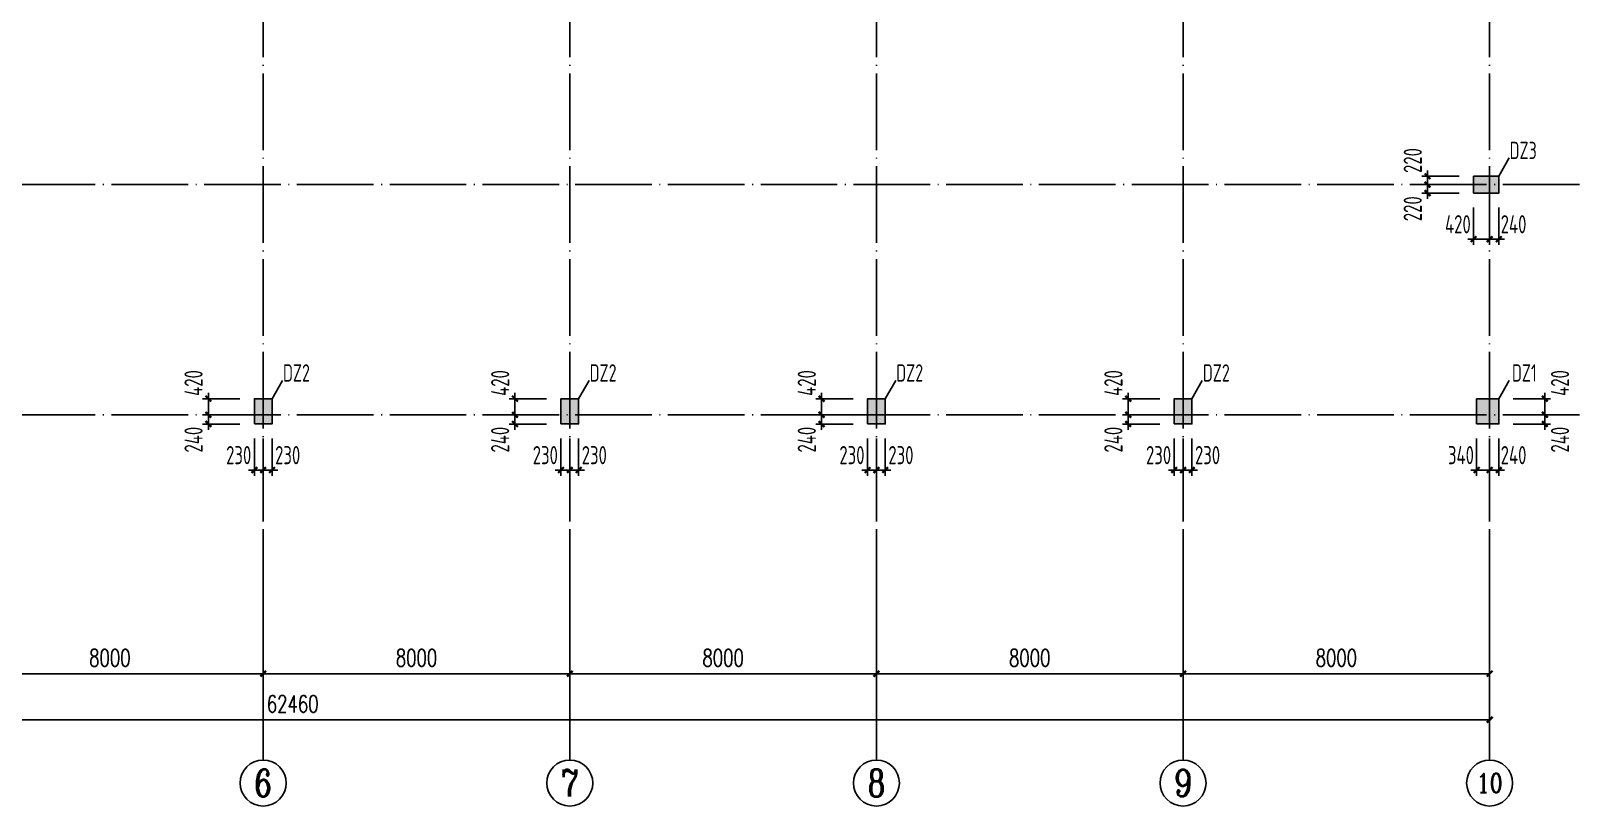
# Model space of a CAD drawing. Header units: millimetres. Extents: x 4533265 to 4958735, y 18976699 to 19555898.
# Drawn here: x 4595898 to 4636263, y 19291360 to 19311567 of the extents above; entities that cross this region are included whole.
import ezdxf
from ezdxf.enums import TextEntityAlignment as Align

# ---------------------------------------------------------------- set-up
doc = ezdxf.new("R2010")
doc.units = ezdxf.units.MM
doc.header["$LTSCALE"] = 1000
doc.header["$MEASUREMENT"] = 0
doc.linetypes.add('DOTE', pattern=[2.42, 2, -0.2, 0.02, -0.2])
doc.layers.get('Defpoints').update_dxf_attribs({"color": 1})
for name, color, linetype in [('AXIS_TEXT', 7, 'Continuous'), ('AXIS_外部', 171, 'Continuous'), ('COLU', 253, 'Continuous'), ('COLU_DIM', 3, 'Continuous'), ('COLU_HATCH', 251, 'Continuous'), ('DOTE', 250, 'DOTE'), ('STAIR', 2, 'Continuous')]:
    doc.layers.add(name, color=color, linetype=linetype)
doc.styles.add('_TCH_AXIS', font='COMPLEX', dxfattribs={"bigfont": 'GBCBIG'})
doc.styles.add('_TCH_DIM_T3', font='SIMPLEX', dxfattribs={"width": 0.705882, "bigfont": 'GBCBIG'})
doc.styles.add('COMPLEX', font='COMPLEX')
doc.styles.add('TSSD_Dimension', font='Tssdeng.shx', dxfattribs={"width": 0.7, "bigfont": 'hztxt.shx'})
doc.styles.add('TSSD_REIN', font='tssdeng.shx', dxfattribs={"width": 0.7, "bigfont": 'tssdchn.shx'})
doc.dimstyles.new('_TCH_ARCH&&150', dxfattribs={"dimtxt": 446.25, "dimasz": 150, "dimexe": 375, "dimexo": 450, "dimgap": 189.375, "dimtad": 1, "dimdec": 0, "dimzin": 0, "dimdsep": 46, "dimtxsty": '_TCH_DIM_T3', "dimblk": 'ARCHTICK', "dimcen": 0.09, "dimclrt": 7, "dimazin": 2, "dimtfac": 1, "dimtdec": 0, "dimtix": 1, "dimtmove": 2, "dimatfit": 3, "dimfxl": 0, "dimtolj": 1, "dimtzin": 0, "dimarcsym": 0})
doc.dimstyles.new('TSSD_150_150', dxfattribs={"dimtxt": 475, "dimasz": 150, "dimexe": 150, "dimexo": 375, "dimgap": 150, "dimtad": 1, "dimdec": 0, "dimzin": 0, "dimdsep": 46, "dimtxsty": 'TSSD_Dimension', "dimblk": 'ARCHTICK', "dimcen": 0, "dimdle": 150, "dimclrt": 7, "dimadec": 0, "dimazin": 0, "dimtfac": 1, "dimtdec": 0, "dimtix": 1, "dimtmove": 2, "dimatfit": 3, "dimfxl": 0, "dimtolj": 1, "dimtzin": 0, "dimarcsym": 0})

# ---------------------------------------------------------------- blocks, each defined once
blk = doc.blocks.new('_ArchTick')
at = {"color": 0, "linetype": 'ByBlock', "const_width": 0.4}
blk.add_lwpolyline([(-0.5, -0.5), (0.5, 0.5)], dxfattribs=at)
blk = doc.blocks.new('*D131')
at = {"layer": 'COLU_DIM', "color": 0, "lineweight": -2}
for p, q in [((4633957, 19300945), (4633957, 19299970)), ((4634197, 19300945), (4634197, 19299970)), ((4633957, 19300120), (4633807, 19300120)), ((4634197, 19300120), (4633957, 19300120)), ((4634197, 19300120), (4634347, 19300120))]:
    blk.add_line(p, q, dxfattribs=at)
at = {"layer": 'Defpoints', "color": 0}
for p in [(4633957, 19301320), (4634197, 19301320), (4633957, 19300120)]:
    blk.add_point(p, dxfattribs=at)
at = {"layer": 'COLU_DIM', "color": 0, "lineweight": -2, "xscale": 150, "yscale": 150, "zscale": 150}
blk.add_blockref('_ArchTick', (4633957, 19300120), dxfattribs=at)
at = {"layer": 'COLU_DIM', "color": 0, "lineweight": -2, "xscale": 150, "yscale": 150, "zscale": 150, "rotation": 180}
blk.add_blockref('_ArchTick', (4634197, 19300120), dxfattribs=at)
at = {"layer": 'COLU_DIM', "color": 7, "insert": (4634580, 19300508), "char_height": 475, "attachment_point": 5, "style": 'TSSD_Dimension'}
blk.add_mtext('\\A1;240', dxfattribs=at)
blk = doc.blocks.new('*D132')
at = {"layer": 'COLU_DIM', "color": 0, "lineweight": -2}
for p, q in [((4633617, 19300945), (4633617, 19299970)), ((4633957, 19300945), (4633957, 19299970)), ((4634107, 19300120), (4633467, 19300120))]:
    blk.add_line(p, q, dxfattribs=at)
at = {"layer": 'Defpoints', "color": 0}
for p in [(4633617, 19301320), (4633957, 19301320), (4633617, 19300120)]:
    blk.add_point(p, dxfattribs=at)
at = {"layer": 'COLU_DIM', "color": 0, "lineweight": -2, "xscale": 150, "yscale": 150, "zscale": 150, "rotation": 180}
blk.add_blockref('_ArchTick', (4633617, 19300120), dxfattribs=at)
at = {"layer": 'COLU_DIM', "color": 0, "lineweight": -2, "xscale": 150, "yscale": 150, "zscale": 150}
blk.add_blockref('_ArchTick', (4633957, 19300120), dxfattribs=at)
at = {"layer": 'COLU_DIM', "color": 7, "insert": (4633208, 19300508), "char_height": 475, "attachment_point": 5, "style": 'TSSD_Dimension'}
blk.add_mtext('\\A1;340', dxfattribs=at)
blk = doc.blocks.new('*D133')
at = {"layer": 'COLU_DIM', "color": 0, "lineweight": -2}
for p, q in [((4634572, 19301980), (4635547, 19301980)), ((4635397, 19302130), (4635397, 19301410)), ((4634572, 19301560), (4635547, 19301560))]:
    blk.add_line(p, q, dxfattribs=at)
at = {"layer": 'Defpoints', "color": 0}
for p in [(4634197, 19301980), (4634197, 19301560), (4635397, 19301560)]:
    blk.add_point(p, dxfattribs=at)
at = {"layer": 'COLU_DIM', "color": 0, "lineweight": -2, "xscale": 150, "yscale": 150, "zscale": 150}
for p, rotation in [((4635397, 19301980), 90), ((4635397, 19301560), 270)]:
    blk.add_blockref('_ArchTick', p, dxfattribs=dict(at, rotation=rotation))
at = {"layer": 'COLU_DIM', "color": 7, "insert": (4635793, 19302389), "char_height": 475, "attachment_point": 5, "rotation": 90, "style": 'TSSD_Dimension'}
blk.add_mtext('\\A1;420', dxfattribs=at)
blk = doc.blocks.new('*D134')
at = {"layer": 'COLU_DIM', "color": 0, "lineweight": -2}
for p, q in [((4634572, 19301560), (4635547, 19301560)), ((4635397, 19301560), (4635397, 19301710)), ((4635397, 19301560), (4635397, 19301320)), ((4634572, 19301320), (4635547, 19301320)), ((4635397, 19301320), (4635397, 19301170))]:
    blk.add_line(p, q, dxfattribs=at)
at = {"layer": 'Defpoints', "color": 0}
for p in [(4634197, 19301560), (4634197, 19301320), (4635397, 19301320)]:
    blk.add_point(p, dxfattribs=at)
at = {"layer": 'COLU_DIM', "color": 0, "lineweight": -2, "xscale": 150, "yscale": 150, "zscale": 150}
for p, rotation in [((4635397, 19301560), 270), ((4635397, 19301320), 90)]:
    blk.add_blockref('_ArchTick', p, dxfattribs=dict(at, rotation=rotation))
at = {"layer": 'COLU_DIM', "color": 7, "insert": (4635793, 19300912), "char_height": 475, "attachment_point": 5, "rotation": 90, "style": 'TSSD_Dimension'}
blk.add_mtext('\\A1;240', dxfattribs=at)
blk = doc.blocks.new('*D166')
at = {"layer": 'COLU_DIM', "color": 0, "lineweight": -2}
for p, q in [((4601957, 19300945), (4601957, 19299970)), ((4602187, 19300945), (4602187, 19299970)), ((4601957, 19300120), (4601807, 19300120)), ((4602187, 19300120), (4601957, 19300120)), ((4602187, 19300120), (4602337, 19300120))]:
    blk.add_line(p, q, dxfattribs=at)
at = {"layer": 'Defpoints', "color": 0}
for p in [(4601957, 19301320), (4602187, 19301320), (4601957, 19300120)]:
    blk.add_point(p, dxfattribs=at)
at = {"layer": 'COLU_DIM', "color": 0, "lineweight": -2, "xscale": 150, "yscale": 150, "zscale": 150}
blk.add_blockref('_ArchTick', (4601957, 19300120), dxfattribs=at)
at = {"layer": 'COLU_DIM', "color": 0, "lineweight": -2, "xscale": 150, "yscale": 150, "zscale": 150, "rotation": 180}
blk.add_blockref('_ArchTick', (4602187, 19300120), dxfattribs=at)
at = {"layer": 'COLU_DIM', "color": 7, "insert": (4602596, 19300508), "char_height": 475, "attachment_point": 5, "style": 'TSSD_Dimension'}
blk.add_mtext('\\A1;230', dxfattribs=at)
blk = doc.blocks.new('*D159')
at = {"layer": 'COLU_DIM', "color": 0, "lineweight": -2}
for p, q in [((4601727, 19300945), (4601727, 19299970)), ((4601957, 19300945), (4601957, 19299970)), ((4601727, 19300120), (4601577, 19300120)), ((4601957, 19300120), (4601727, 19300120)), ((4601957, 19300120), (4602107, 19300120))]:
    blk.add_line(p, q, dxfattribs=at)
at = {"layer": 'Defpoints', "color": 0}
for p in [(4601727, 19301320), (4601957, 19301320), (4601727, 19300120)]:
    blk.add_point(p, dxfattribs=at)
at = {"layer": 'COLU_DIM', "color": 0, "lineweight": -2, "xscale": 150, "yscale": 150, "zscale": 150}
blk.add_blockref('_ArchTick', (4601727, 19300120), dxfattribs=at)
at = {"layer": 'COLU_DIM', "color": 0, "lineweight": -2, "xscale": 150, "yscale": 150, "zscale": 150, "rotation": 180}
blk.add_blockref('_ArchTick', (4601957, 19300120), dxfattribs=at)
at = {"layer": 'COLU_DIM', "color": 7, "insert": (4601318, 19300508), "char_height": 475, "attachment_point": 5, "style": 'TSSD_Dimension'}
blk.add_mtext('\\A1;230', dxfattribs=at)
blk = doc.blocks.new('*D160')
at = {"layer": 'COLU_DIM', "color": 0, "lineweight": -2}
for p, q in [((4601352, 19301560), (4600377, 19301560)), ((4600527, 19301560), (4600527, 19301710)), ((4600527, 19301320), (4600527, 19301560)), ((4601352, 19301320), (4600377, 19301320)), ((4600527, 19301320), (4600527, 19301170))]:
    blk.add_line(p, q, dxfattribs=at)
at = {"layer": 'Defpoints', "color": 0}
for p in [(4600527, 19301560), (4601727, 19301560), (4601727, 19301320)]:
    blk.add_point(p, dxfattribs=at)
at = {"layer": 'COLU_DIM', "color": 0, "lineweight": -2, "xscale": 150, "yscale": 150, "zscale": 150}
for p, rotation in [((4600527, 19301560), 270), ((4600527, 19301320), 90)]:
    blk.add_blockref('_ArchTick', p, dxfattribs=dict(at, rotation=rotation))
at = {"layer": 'COLU_DIM', "color": 7, "insert": (4600140, 19300912), "char_height": 475, "attachment_point": 5, "rotation": 90, "style": 'TSSD_Dimension'}
blk.add_mtext('\\A1;240', dxfattribs=at)
blk = doc.blocks.new('*D161')
at = {"layer": 'COLU_DIM', "color": 0, "lineweight": -2}
for p, q in [((4601352, 19301980), (4600377, 19301980)), ((4600527, 19301410), (4600527, 19302130)), ((4601352, 19301560), (4600377, 19301560))]:
    blk.add_line(p, q, dxfattribs=at)
at = {"layer": 'Defpoints', "color": 0}
for p in [(4600527, 19301980), (4601727, 19301980), (4601727, 19301560)]:
    blk.add_point(p, dxfattribs=at)
at = {"layer": 'COLU_DIM', "color": 0, "lineweight": -2, "xscale": 150, "yscale": 150, "zscale": 150}
for p, rotation in [((4600527, 19301980), 90), ((4600527, 19301560), 270)]:
    blk.add_blockref('_ArchTick', p, dxfattribs=dict(at, rotation=rotation))
at = {"layer": 'COLU_DIM', "color": 7, "insert": (4600140, 19302389), "char_height": 475, "attachment_point": 5, "rotation": 90, "style": 'TSSD_Dimension'}
blk.add_mtext('\\A1;420', dxfattribs=at)
blk = doc.blocks.new('*D174')
at = {"layer": 'COLU_DIM', "color": 0, "lineweight": -2}
for p, q in [((4609957, 19300945), (4609957, 19299970)), ((4610187, 19300945), (4610187, 19299970)), ((4609957, 19300120), (4609807, 19300120)), ((4610187, 19300120), (4609957, 19300120)), ((4610187, 19300120), (4610337, 19300120))]:
    blk.add_line(p, q, dxfattribs=at)
at = {"layer": 'Defpoints', "color": 0}
for p in [(4609957, 19301320), (4610187, 19301320), (4609957, 19300120)]:
    blk.add_point(p, dxfattribs=at)
at = {"layer": 'COLU_DIM', "color": 0, "lineweight": -2, "xscale": 150, "yscale": 150, "zscale": 150}
blk.add_blockref('_ArchTick', (4609957, 19300120), dxfattribs=at)
at = {"layer": 'COLU_DIM', "color": 0, "lineweight": -2, "xscale": 150, "yscale": 150, "zscale": 150, "rotation": 180}
blk.add_blockref('_ArchTick', (4610187, 19300120), dxfattribs=at)
at = {"layer": 'COLU_DIM', "color": 7, "insert": (4610596, 19300508), "char_height": 475, "attachment_point": 5, "style": 'TSSD_Dimension'}
blk.add_mtext('\\A1;230', dxfattribs=at)
blk = doc.blocks.new('*D167')
at = {"layer": 'COLU_DIM', "color": 0, "lineweight": -2}
for p, q in [((4609727, 19300945), (4609727, 19299970)), ((4609957, 19300945), (4609957, 19299970)), ((4609727, 19300120), (4609577, 19300120)), ((4609957, 19300120), (4609727, 19300120)), ((4609957, 19300120), (4610107, 19300120))]:
    blk.add_line(p, q, dxfattribs=at)
at = {"layer": 'Defpoints', "color": 0}
for p in [(4609727, 19301320), (4609957, 19301320), (4609727, 19300120)]:
    blk.add_point(p, dxfattribs=at)
at = {"layer": 'COLU_DIM', "color": 0, "lineweight": -2, "xscale": 150, "yscale": 150, "zscale": 150}
blk.add_blockref('_ArchTick', (4609727, 19300120), dxfattribs=at)
at = {"layer": 'COLU_DIM', "color": 0, "lineweight": -2, "xscale": 150, "yscale": 150, "zscale": 150, "rotation": 180}
blk.add_blockref('_ArchTick', (4609957, 19300120), dxfattribs=at)
at = {"layer": 'COLU_DIM', "color": 7, "insert": (4609318, 19300508), "char_height": 475, "attachment_point": 5, "style": 'TSSD_Dimension'}
blk.add_mtext('\\A1;230', dxfattribs=at)
blk = doc.blocks.new('*D168')
at = {"layer": 'COLU_DIM', "color": 0, "lineweight": -2}
for p, q in [((4609352, 19301560), (4608377, 19301560)), ((4608527, 19301560), (4608527, 19301710)), ((4608527, 19301320), (4608527, 19301560)), ((4609352, 19301320), (4608377, 19301320)), ((4608527, 19301320), (4608527, 19301170))]:
    blk.add_line(p, q, dxfattribs=at)
at = {"layer": 'Defpoints', "color": 0}
for p in [(4608527, 19301560), (4609727, 19301560), (4609727, 19301320)]:
    blk.add_point(p, dxfattribs=at)
at = {"layer": 'COLU_DIM', "color": 0, "lineweight": -2, "xscale": 150, "yscale": 150, "zscale": 150}
for p, rotation in [((4608527, 19301560), 270), ((4608527, 19301320), 90)]:
    blk.add_blockref('_ArchTick', p, dxfattribs=dict(at, rotation=rotation))
at = {"layer": 'COLU_DIM', "color": 7, "insert": (4608140, 19300912), "char_height": 475, "attachment_point": 5, "rotation": 90, "style": 'TSSD_Dimension'}
blk.add_mtext('\\A1;240', dxfattribs=at)
blk = doc.blocks.new('*D169')
at = {"layer": 'COLU_DIM', "color": 0, "lineweight": -2}
for p, q in [((4609352, 19301980), (4608377, 19301980)), ((4608527, 19301410), (4608527, 19302130)), ((4609352, 19301560), (4608377, 19301560))]:
    blk.add_line(p, q, dxfattribs=at)
at = {"layer": 'Defpoints', "color": 0}
for p in [(4608527, 19301980), (4609727, 19301980), (4609727, 19301560)]:
    blk.add_point(p, dxfattribs=at)
at = {"layer": 'COLU_DIM', "color": 0, "lineweight": -2, "xscale": 150, "yscale": 150, "zscale": 150}
for p, rotation in [((4608527, 19301980), 90), ((4608527, 19301560), 270)]:
    blk.add_blockref('_ArchTick', p, dxfattribs=dict(at, rotation=rotation))
at = {"layer": 'COLU_DIM', "color": 7, "insert": (4608140, 19302389), "char_height": 475, "attachment_point": 5, "rotation": 90, "style": 'TSSD_Dimension'}
blk.add_mtext('\\A1;420', dxfattribs=at)
blk = doc.blocks.new('*D182')
at = {"layer": 'COLU_DIM', "color": 0, "lineweight": -2}
for p, q in [((4617957, 19300945), (4617957, 19299970)), ((4618187, 19300945), (4618187, 19299970)), ((4617957, 19300120), (4617807, 19300120)), ((4618187, 19300120), (4617957, 19300120)), ((4618187, 19300120), (4618337, 19300120))]:
    blk.add_line(p, q, dxfattribs=at)
at = {"layer": 'Defpoints', "color": 0}
for p in [(4617957, 19301320), (4618187, 19301320), (4617957, 19300120)]:
    blk.add_point(p, dxfattribs=at)
at = {"layer": 'COLU_DIM', "color": 0, "lineweight": -2, "xscale": 150, "yscale": 150, "zscale": 150}
blk.add_blockref('_ArchTick', (4617957, 19300120), dxfattribs=at)
at = {"layer": 'COLU_DIM', "color": 0, "lineweight": -2, "xscale": 150, "yscale": 150, "zscale": 150, "rotation": 180}
blk.add_blockref('_ArchTick', (4618187, 19300120), dxfattribs=at)
at = {"layer": 'COLU_DIM', "color": 7, "insert": (4618596, 19300508), "char_height": 475, "attachment_point": 5, "style": 'TSSD_Dimension'}
blk.add_mtext('\\A1;230', dxfattribs=at)
blk = doc.blocks.new('*D175')
at = {"layer": 'COLU_DIM', "color": 0, "lineweight": -2}
for p, q in [((4617727, 19300945), (4617727, 19299970)), ((4617957, 19300945), (4617957, 19299970)), ((4617727, 19300120), (4617577, 19300120)), ((4617957, 19300120), (4617727, 19300120)), ((4617957, 19300120), (4618107, 19300120))]:
    blk.add_line(p, q, dxfattribs=at)
at = {"layer": 'Defpoints', "color": 0}
for p in [(4617727, 19301320), (4617957, 19301320), (4617727, 19300120)]:
    blk.add_point(p, dxfattribs=at)
at = {"layer": 'COLU_DIM', "color": 0, "lineweight": -2, "xscale": 150, "yscale": 150, "zscale": 150}
blk.add_blockref('_ArchTick', (4617727, 19300120), dxfattribs=at)
at = {"layer": 'COLU_DIM', "color": 0, "lineweight": -2, "xscale": 150, "yscale": 150, "zscale": 150, "rotation": 180}
blk.add_blockref('_ArchTick', (4617957, 19300120), dxfattribs=at)
at = {"layer": 'COLU_DIM', "color": 7, "insert": (4617318, 19300508), "char_height": 475, "attachment_point": 5, "style": 'TSSD_Dimension'}
blk.add_mtext('\\A1;230', dxfattribs=at)
blk = doc.blocks.new('*D176')
at = {"layer": 'COLU_DIM', "color": 0, "lineweight": -2}
for p, q in [((4617352, 19301560), (4616377, 19301560)), ((4616527, 19301560), (4616527, 19301710)), ((4616527, 19301320), (4616527, 19301560)), ((4617352, 19301320), (4616377, 19301320)), ((4616527, 19301320), (4616527, 19301170))]:
    blk.add_line(p, q, dxfattribs=at)
at = {"layer": 'Defpoints', "color": 0}
for p in [(4616527, 19301560), (4617727, 19301560), (4617727, 19301320)]:
    blk.add_point(p, dxfattribs=at)
at = {"layer": 'COLU_DIM', "color": 0, "lineweight": -2, "xscale": 150, "yscale": 150, "zscale": 150}
for p, rotation in [((4616527, 19301560), 270), ((4616527, 19301320), 90)]:
    blk.add_blockref('_ArchTick', p, dxfattribs=dict(at, rotation=rotation))
at = {"layer": 'COLU_DIM', "color": 7, "insert": (4616140, 19300912), "char_height": 475, "attachment_point": 5, "rotation": 90, "style": 'TSSD_Dimension'}
blk.add_mtext('\\A1;240', dxfattribs=at)
blk = doc.blocks.new('*D177')
at = {"layer": 'COLU_DIM', "color": 0, "lineweight": -2}
for p, q in [((4617352, 19301980), (4616377, 19301980)), ((4616527, 19301410), (4616527, 19302130)), ((4617352, 19301560), (4616377, 19301560))]:
    blk.add_line(p, q, dxfattribs=at)
at = {"layer": 'Defpoints', "color": 0}
for p in [(4616527, 19301980), (4617727, 19301980), (4617727, 19301560)]:
    blk.add_point(p, dxfattribs=at)
at = {"layer": 'COLU_DIM', "color": 0, "lineweight": -2, "xscale": 150, "yscale": 150, "zscale": 150}
for p, rotation in [((4616527, 19301980), 90), ((4616527, 19301560), 270)]:
    blk.add_blockref('_ArchTick', p, dxfattribs=dict(at, rotation=rotation))
at = {"layer": 'COLU_DIM', "color": 7, "insert": (4616140, 19302389), "char_height": 475, "attachment_point": 5, "rotation": 90, "style": 'TSSD_Dimension'}
blk.add_mtext('\\A1;420', dxfattribs=at)
blk = doc.blocks.new('*D190')
at = {"layer": 'COLU_DIM', "color": 0, "lineweight": -2}
for p, q in [((4625957, 19300945), (4625957, 19299970)), ((4626187, 19300945), (4626187, 19299970)), ((4625957, 19300120), (4625807, 19300120)), ((4626187, 19300120), (4625957, 19300120)), ((4626187, 19300120), (4626337, 19300120))]:
    blk.add_line(p, q, dxfattribs=at)
at = {"layer": 'Defpoints', "color": 0}
for p in [(4625957, 19301320), (4626187, 19301320), (4625957, 19300120)]:
    blk.add_point(p, dxfattribs=at)
at = {"layer": 'COLU_DIM', "color": 0, "lineweight": -2, "xscale": 150, "yscale": 150, "zscale": 150}
blk.add_blockref('_ArchTick', (4625957, 19300120), dxfattribs=at)
at = {"layer": 'COLU_DIM', "color": 0, "lineweight": -2, "xscale": 150, "yscale": 150, "zscale": 150, "rotation": 180}
blk.add_blockref('_ArchTick', (4626187, 19300120), dxfattribs=at)
at = {"layer": 'COLU_DIM', "color": 7, "insert": (4626596, 19300508), "char_height": 475, "attachment_point": 5, "style": 'TSSD_Dimension'}
blk.add_mtext('\\A1;230', dxfattribs=at)
blk = doc.blocks.new('*D183')
at = {"layer": 'COLU_DIM', "color": 0, "lineweight": -2}
for p, q in [((4625727, 19300945), (4625727, 19299970)), ((4625957, 19300945), (4625957, 19299970)), ((4625727, 19300120), (4625577, 19300120)), ((4625957, 19300120), (4625727, 19300120)), ((4625957, 19300120), (4626107, 19300120))]:
    blk.add_line(p, q, dxfattribs=at)
at = {"layer": 'Defpoints', "color": 0}
for p in [(4625727, 19301320), (4625957, 19301320), (4625727, 19300120)]:
    blk.add_point(p, dxfattribs=at)
at = {"layer": 'COLU_DIM', "color": 0, "lineweight": -2, "xscale": 150, "yscale": 150, "zscale": 150}
blk.add_blockref('_ArchTick', (4625727, 19300120), dxfattribs=at)
at = {"layer": 'COLU_DIM', "color": 0, "lineweight": -2, "xscale": 150, "yscale": 150, "zscale": 150, "rotation": 180}
blk.add_blockref('_ArchTick', (4625957, 19300120), dxfattribs=at)
at = {"layer": 'COLU_DIM', "color": 7, "insert": (4625318, 19300508), "char_height": 475, "attachment_point": 5, "style": 'TSSD_Dimension'}
blk.add_mtext('\\A1;230', dxfattribs=at)
blk = doc.blocks.new('*D184')
at = {"layer": 'COLU_DIM', "color": 0, "lineweight": -2}
for p, q in [((4625352, 19301560), (4624377, 19301560)), ((4624527, 19301560), (4624527, 19301710)), ((4624527, 19301320), (4624527, 19301560)), ((4625352, 19301320), (4624377, 19301320)), ((4624527, 19301320), (4624527, 19301170))]:
    blk.add_line(p, q, dxfattribs=at)
at = {"layer": 'Defpoints', "color": 0}
for p in [(4624527, 19301560), (4625727, 19301560), (4625727, 19301320)]:
    blk.add_point(p, dxfattribs=at)
at = {"layer": 'COLU_DIM', "color": 0, "lineweight": -2, "xscale": 150, "yscale": 150, "zscale": 150}
for p, rotation in [((4624527, 19301560), 270), ((4624527, 19301320), 90)]:
    blk.add_blockref('_ArchTick', p, dxfattribs=dict(at, rotation=rotation))
at = {"layer": 'COLU_DIM', "color": 7, "insert": (4624140, 19300912), "char_height": 475, "attachment_point": 5, "rotation": 90, "style": 'TSSD_Dimension'}
blk.add_mtext('\\A1;240', dxfattribs=at)
blk = doc.blocks.new('*D185')
at = {"layer": 'COLU_DIM', "color": 0, "lineweight": -2}
for p, q in [((4625352, 19301980), (4624377, 19301980)), ((4624527, 19301410), (4624527, 19302130)), ((4625352, 19301560), (4624377, 19301560))]:
    blk.add_line(p, q, dxfattribs=at)
at = {"layer": 'Defpoints', "color": 0}
for p in [(4624527, 19301980), (4625727, 19301980), (4625727, 19301560)]:
    blk.add_point(p, dxfattribs=at)
at = {"layer": 'COLU_DIM', "color": 0, "lineweight": -2, "xscale": 150, "yscale": 150, "zscale": 150}
for p, rotation in [((4624527, 19301980), 90), ((4624527, 19301560), 270)]:
    blk.add_blockref('_ArchTick', p, dxfattribs=dict(at, rotation=rotation))
at = {"layer": 'COLU_DIM', "color": 7, "insert": (4624140, 19302389), "char_height": 475, "attachment_point": 5, "rotation": 90, "style": 'TSSD_Dimension'}
blk.add_mtext('\\A1;420', dxfattribs=at)
blk = doc.blocks.new('*D199')
at = {"layer": 'COLU_DIM', "color": 0, "lineweight": -2}
for p, q in [((4633957, 19306965), (4633957, 19305990)), ((4634197, 19306965), (4634197, 19305990)), ((4633957, 19306140), (4633807, 19306140)), ((4634197, 19306140), (4633957, 19306140)), ((4634197, 19306140), (4634347, 19306140))]:
    blk.add_line(p, q, dxfattribs=at)
at = {"layer": 'Defpoints', "color": 0}
for p in [(4633957, 19307340), (4634197, 19307340), (4633957, 19306140)]:
    blk.add_point(p, dxfattribs=at)
at = {"layer": 'COLU_DIM', "color": 0, "lineweight": -2, "xscale": 150, "yscale": 150, "zscale": 150}
blk.add_blockref('_ArchTick', (4633957, 19306140), dxfattribs=at)
at = {"layer": 'COLU_DIM', "color": 0, "lineweight": -2, "xscale": 150, "yscale": 150, "zscale": 150, "rotation": 180}
blk.add_blockref('_ArchTick', (4634197, 19306140), dxfattribs=at)
at = {"layer": 'COLU_DIM', "color": 7, "insert": (4634580, 19306528), "char_height": 475, "attachment_point": 5, "style": 'TSSD_Dimension'}
blk.add_mtext('\\A1;240', dxfattribs=at)
blk = doc.blocks.new('*D200')
at = {"layer": 'COLU_DIM', "color": 0, "lineweight": -2}
for p, q in [((4633537, 19306965), (4633537, 19305990)), ((4633957, 19306965), (4633957, 19305990)), ((4634107, 19306140), (4633387, 19306140))]:
    blk.add_line(p, q, dxfattribs=at)
at = {"layer": 'Defpoints', "color": 0}
for p in [(4633537, 19307340), (4633957, 19307340), (4633537, 19306140)]:
    blk.add_point(p, dxfattribs=at)
at = {"layer": 'COLU_DIM', "color": 0, "lineweight": -2, "xscale": 150, "yscale": 150, "zscale": 150, "rotation": 180}
blk.add_blockref('_ArchTick', (4633537, 19306140), dxfattribs=at)
at = {"layer": 'COLU_DIM', "color": 0, "lineweight": -2, "xscale": 150, "yscale": 150, "zscale": 150}
blk.add_blockref('_ArchTick', (4633957, 19306140), dxfattribs=at)
at = {"layer": 'COLU_DIM', "color": 7, "insert": (4633128, 19306528), "char_height": 475, "attachment_point": 5, "style": 'TSSD_Dimension'}
blk.add_mtext('\\A1;420', dxfattribs=at)
blk = doc.blocks.new('*D201')
at = {"layer": 'COLU_DIM', "color": 0, "lineweight": -2}
for p, q in [((4633162, 19307560), (4632187, 19307560)), ((4632337, 19307560), (4632337, 19307710)), ((4632337, 19307340), (4632337, 19307560)), ((4633162, 19307340), (4632187, 19307340)), ((4632337, 19307340), (4632337, 19307190))]:
    blk.add_line(p, q, dxfattribs=at)
at = {"layer": 'Defpoints', "color": 0}
for p in [(4632337, 19307560), (4633537, 19307560), (4633537, 19307340)]:
    blk.add_point(p, dxfattribs=at)
at = {"layer": 'COLU_DIM', "color": 0, "lineweight": -2, "xscale": 150, "yscale": 150, "zscale": 150}
for p, rotation in [((4632337, 19307560), 270), ((4632337, 19307340), 90)]:
    blk.add_blockref('_ArchTick', p, dxfattribs=dict(at, rotation=rotation))
at = {"layer": 'COLU_DIM', "color": 7, "insert": (4631950, 19306932), "char_height": 475, "attachment_point": 5, "rotation": 90, "style": 'TSSD_Dimension'}
blk.add_mtext('\\A1;220', dxfattribs=at)
blk = doc.blocks.new('*D202')
at = {"layer": 'COLU_DIM', "color": 0, "lineweight": -2}
for p, q in [((4632337, 19307780), (4632337, 19307930)), ((4633162, 19307780), (4632187, 19307780)), ((4633162, 19307560), (4632187, 19307560)), ((4632337, 19307560), (4632337, 19307780)), ((4632337, 19307560), (4632337, 19307410))]:
    blk.add_line(p, q, dxfattribs=at)
at = {"layer": 'Defpoints', "color": 0}
for p in [(4632337, 19307780), (4633537, 19307780), (4633537, 19307560)]:
    blk.add_point(p, dxfattribs=at)
at = {"layer": 'COLU_DIM', "color": 0, "lineweight": -2, "xscale": 150, "yscale": 150, "zscale": 150}
for p, rotation in [((4632337, 19307780), 270), ((4632337, 19307560), 90)]:
    blk.add_blockref('_ArchTick', p, dxfattribs=dict(at, rotation=rotation))
at = {"layer": 'COLU_DIM', "color": 7, "insert": (4631950, 19308189), "char_height": 475, "attachment_point": 5, "rotation": 90, "style": 'TSSD_Dimension'}
blk.add_mtext('\\A1;220', dxfattribs=at)
blk = doc.blocks.new('*D603')
at = {"layer": 'AXIS_外部', "color": 0, "lineweight": -2}
for p, q in [((4593957, 19298110), (4593957, 19294435)), ((4601957, 19298110), (4601957, 19294435)), ((4593957, 19294810), (4601957, 19294810))]:
    blk.add_line(p, q, dxfattribs=at)
at = {"layer": 'Defpoints', "color": 0}
for p in [(4593957, 19298560), (4601957, 19298560), (4601957, 19294810)]:
    blk.add_point(p, dxfattribs=at)
at = {"layer": 'AXIS_外部', "color": 0, "lineweight": -2, "xscale": 150, "yscale": 150, "zscale": 150, "rotation": 180}
blk.add_blockref('_ArchTick', (4593957, 19294810), dxfattribs=at)
at = {"layer": 'AXIS_外部', "color": 0, "lineweight": -2, "xscale": 150, "yscale": 150, "zscale": 150}
blk.add_blockref('_ArchTick', (4601957, 19294810), dxfattribs=at)
at = {"layer": 'AXIS_外部', "color": 7, "insert": (4597957, 19295223), "char_height": 446.2, "attachment_point": 5, "style": '_TCH_DIM_T3'}
blk.add_mtext('\\A1;8000', dxfattribs=at)
blk = doc.blocks.new('*D604')
at = {"layer": 'AXIS_外部', "color": 0, "lineweight": -2}
for p, q in [((4601957, 19298110), (4601957, 19294435)), ((4609957, 19298110), (4609957, 19294435)), ((4601957, 19294810), (4609957, 19294810))]:
    blk.add_line(p, q, dxfattribs=at)
at = {"layer": 'Defpoints', "color": 0}
for p in [(4601957, 19298560), (4609957, 19298560), (4609957, 19294810)]:
    blk.add_point(p, dxfattribs=at)
at = {"layer": 'AXIS_外部', "color": 0, "lineweight": -2, "xscale": 150, "yscale": 150, "zscale": 150, "rotation": 180}
blk.add_blockref('_ArchTick', (4601957, 19294810), dxfattribs=at)
at = {"layer": 'AXIS_外部', "color": 0, "lineweight": -2, "xscale": 150, "yscale": 150, "zscale": 150}
blk.add_blockref('_ArchTick', (4609957, 19294810), dxfattribs=at)
at = {"layer": 'AXIS_外部', "color": 7, "insert": (4605957, 19295223), "char_height": 446.2, "attachment_point": 5, "style": '_TCH_DIM_T3'}
blk.add_mtext('\\A1;8000', dxfattribs=at)
blk = doc.blocks.new('*D605')
at = {"layer": 'AXIS_外部', "color": 0, "lineweight": -2}
for p, q in [((4609957, 19298110), (4609957, 19294435)), ((4617957, 19298110), (4617957, 19294435)), ((4609957, 19294810), (4617957, 19294810))]:
    blk.add_line(p, q, dxfattribs=at)
at = {"layer": 'Defpoints', "color": 0}
for p in [(4609957, 19298560), (4617957, 19298560), (4617957, 19294810)]:
    blk.add_point(p, dxfattribs=at)
at = {"layer": 'AXIS_外部', "color": 0, "lineweight": -2, "xscale": 150, "yscale": 150, "zscale": 150, "rotation": 180}
blk.add_blockref('_ArchTick', (4609957, 19294810), dxfattribs=at)
at = {"layer": 'AXIS_外部', "color": 0, "lineweight": -2, "xscale": 150, "yscale": 150, "zscale": 150}
blk.add_blockref('_ArchTick', (4617957, 19294810), dxfattribs=at)
at = {"layer": 'AXIS_外部', "color": 7, "insert": (4613957, 19295223), "char_height": 446.2, "attachment_point": 5, "style": '_TCH_DIM_T3'}
blk.add_mtext('\\A1;8000', dxfattribs=at)
blk = doc.blocks.new('*D606')
at = {"layer": 'AXIS_外部', "color": 0, "lineweight": -2}
for p, q in [((4617957, 19298110), (4617957, 19294435)), ((4625957, 19298110), (4625957, 19294435)), ((4617957, 19294810), (4625957, 19294810))]:
    blk.add_line(p, q, dxfattribs=at)
at = {"layer": 'Defpoints', "color": 0}
for p in [(4617957, 19298560), (4625957, 19298560), (4625957, 19294810)]:
    blk.add_point(p, dxfattribs=at)
at = {"layer": 'AXIS_外部', "color": 0, "lineweight": -2, "xscale": 150, "yscale": 150, "zscale": 150, "rotation": 180}
blk.add_blockref('_ArchTick', (4617957, 19294810), dxfattribs=at)
at = {"layer": 'AXIS_外部', "color": 0, "lineweight": -2, "xscale": 150, "yscale": 150, "zscale": 150}
blk.add_blockref('_ArchTick', (4625957, 19294810), dxfattribs=at)
at = {"layer": 'AXIS_外部', "color": 7, "insert": (4621957, 19295223), "char_height": 446.2, "attachment_point": 5, "style": '_TCH_DIM_T3'}
blk.add_mtext('\\A1;8000', dxfattribs=at)
blk = doc.blocks.new('*D607')
at = {"layer": 'AXIS_外部', "color": 0, "lineweight": -2}
for p, q in [((4625957, 19298110), (4625957, 19294435)), ((4633957, 19298110), (4633957, 19294435)), ((4625957, 19294810), (4633957, 19294810))]:
    blk.add_line(p, q, dxfattribs=at)
at = {"layer": 'Defpoints', "color": 0}
for p in [(4625957, 19298560), (4633957, 19298560), (4633957, 19294810)]:
    blk.add_point(p, dxfattribs=at)
at = {"layer": 'AXIS_外部', "color": 0, "lineweight": -2, "xscale": 150, "yscale": 150, "zscale": 150, "rotation": 180}
blk.add_blockref('_ArchTick', (4625957, 19294810), dxfattribs=at)
at = {"layer": 'AXIS_外部', "color": 0, "lineweight": -2, "xscale": 150, "yscale": 150, "zscale": 150}
blk.add_blockref('_ArchTick', (4633957, 19294810), dxfattribs=at)
at = {"layer": 'AXIS_外部', "color": 7, "insert": (4629957, 19295223), "char_height": 446.2, "attachment_point": 5, "style": '_TCH_DIM_T3'}
blk.add_mtext('\\A1;8000', dxfattribs=at)
blk = doc.blocks.new('*D608')
at = {"layer": 'AXIS_外部', "color": 0, "lineweight": -2}
for p, q in [((4571497, 19298110), (4571497, 19293235)), ((4633957, 19298110), (4633957, 19293235)), ((4571497, 19293610), (4633957, 19293610))]:
    blk.add_line(p, q, dxfattribs=at)
at = {"layer": 'Defpoints', "color": 0}
for p in [(4571497, 19298560), (4633957, 19298560), (4633957, 19293610)]:
    blk.add_point(p, dxfattribs=at)
at = {"layer": 'AXIS_外部', "color": 0, "lineweight": -2, "xscale": 150, "yscale": 150, "zscale": 150, "rotation": 180}
blk.add_blockref('_ArchTick', (4571497, 19293610), dxfattribs=at)
at = {"layer": 'AXIS_外部', "color": 0, "lineweight": -2, "xscale": 150, "yscale": 150, "zscale": 150}
blk.add_blockref('_ArchTick', (4633957, 19293610), dxfattribs=at)
at = {"layer": 'AXIS_外部', "color": 7, "insert": (4602727, 19294023), "char_height": 446.2, "attachment_point": 5, "style": '_TCH_DIM_T3'}
blk.add_mtext('\\A1;62460', dxfattribs=at)
blk = doc.blocks.new('_AXISO')
blk.add_circle((0, 0), 0.5)
at = {"layer": 'AXIS_TEXT', "style": 'COMPLEX', "width": 1.041667}
blk.add_attdef('A', text='', height=0.56, dxfattribs=at).set_placement((-0.25, -0.28), (0.25, -0.28), align=Align.FIT)

msp = doc.modelspace()

# ---------------------------------------------------------------- hatches: boundary and pattern name
at = {"layer": 'COLU_HATCH'}
for points in [[(4633537, 19307340.2), (4633537, 19307780.2), (4634197, 19307780.2), (4634197, 19307340.2)], [(4601727, 19301320.2), (4601727, 19301980.2), (4602187, 19301980.2), (4602187, 19301320.2)], [(4609727, 19301320.2), (4609727, 19301980.2), (4610187, 19301980.2), (4610187, 19301320.2)], [(4617727, 19301320.2), (4617727, 19301980.2), (4618187, 19301980.2), (4618187, 19301320.2)], [(4625727, 19301320.2), (4625727, 19301980.2), (4626187, 19301980.2), (4626187, 19301320.2)], [(4633617, 19301320.2), (4633617, 19301980.2), (4634197, 19301980.2), (4634197, 19301320.2)]]:
    msp.add_hatch(color=256, dxfattribs=at).paths.add_polyline_path(points)

# ---------------------------------------------------------------- linework, layer by layer
at = {"layer": 'AXIS_外部'}
for p, q in [((4601957, 19298560.2), (4601957, 19292560.2)), ((4609957, 19298560.2), (4609957, 19292560.2)), ((4617957, 19298560.2), (4617957, 19292560.2)), ((4625957, 19298560.2), (4625957, 19292560.2)), ((4633957, 19298560.2), (4633957, 19292560.2))]:
    msp.add_line(p, q, dxfattribs=at)
at = {"layer": 'COLU'}
for points in [[(4633537, 19307340.2), (4633537, 19307780.2), (4634197, 19307780.2), (4634197, 19307340.2)], [(4601727, 19301320.2), (4601727, 19301980.2), (4602187, 19301980.2), (4602187, 19301320.2)], [(4609727, 19301320.2), (4609727, 19301980.2), (4610187, 19301980.2), (4610187, 19301320.2)], [(4617727, 19301320.2), (4617727, 19301980.2), (4618187, 19301980.2), (4618187, 19301320.2)], [(4625727, 19301320.2), (4625727, 19301980.2), (4626187, 19301980.2), (4626187, 19301320.2)], [(4633617, 19301320.2), (4633617, 19301980.2), (4634197, 19301980.2), (4634197, 19301320.2)]]:
    msp.add_lwpolyline(points, close=True, dxfattribs=at)
at = {"layer": 'DOTE'}
for p, q in [((4601957, 19322560.2), (4601957, 19298560.2)), ((4609957, 19322560.2), (4609957, 19298560.2)), ((4617957, 19322560.2), (4617957, 19298560.2)), ((4625957, 19322560.2), (4625957, 19298560.2)), ((4633957, 19322560.2), (4633957, 19298560.2)), ((4568957, 19307560.2), (4636957, 19307560.2)), ((4568957, 19301560.2), (4636957, 19301560.2))]:
    msp.add_line(p, q, dxfattribs=at)
at = {"layer": 'STAIR'}
for p, q in [((4634197, 19307780.2), (4634470, 19308256)), ((4602187, 19301980.2), (4602460, 19302456)), ((4610187, 19301980.2), (4610460, 19302456)), ((4618187, 19301980.2), (4618460, 19302456)), ((4626187, 19301980.2), (4626460, 19302456)), ((4634197, 19301980.2), (4634470, 19302456))]:
    msp.add_line(p, q, dxfattribs=at)

# ---------------------------------------------------------------- block references
at = {"layer": 'AXIS_外部'}
ref = msp.add_blockref('_AXISO', (4601957, 19291960.2), dxfattribs=dict(at, xscale=1200, yscale=1200, zscale=1200))
ref.add_attrib('A', '6', dxfattribs={"layer": 'AXIS_TEXT', "height": 698.9, "style": '_TCH_AXIS'}).set_placement((4601724, 19291610.7), (4602190, 19291610.7), align=Align.FIT)
ref = msp.add_blockref('_AXISO', (4609957, 19291960.2), dxfattribs=dict(at, xscale=1200, yscale=1200, zscale=1200))
ref.add_attrib('A', '7', dxfattribs={"layer": 'AXIS_TEXT', "height": 698.9, "style": '_TCH_AXIS'}).set_placement((4609724, 19291610.7), (4610190, 19291610.7), align=Align.FIT)
ref = msp.add_blockref('_AXISO', (4617957, 19291960.2), dxfattribs=dict(at, xscale=1200, yscale=1200, zscale=1200))
ref.add_attrib('A', '8', dxfattribs={"layer": 'AXIS_TEXT', "height": 698.9, "style": '_TCH_AXIS'}).set_placement((4617724, 19291610.7), (4618190, 19291610.7), align=Align.FIT)
ref = msp.add_blockref('_AXISO', (4625957, 19291960.2), dxfattribs=dict(at, xscale=1200, yscale=1200, zscale=1200))
ref.add_attrib('A', '9', dxfattribs={"layer": 'AXIS_TEXT', "height": 698.9, "style": '_TCH_AXIS'}).set_placement((4625724, 19291610.7), (4626190, 19291610.7), align=Align.FIT)
ref = msp.add_blockref('_AXISO', (4633957, 19291960.2), dxfattribs=dict(at, xscale=1200, yscale=1200, zscale=1200))
ref.add_attrib('A', '10', dxfattribs={"layer": 'AXIS_TEXT', "height": 492.67, "style": '_TCH_AXIS'}).set_placement((4633616.8, 19291713.9), (4634297.2, 19291713.9), align=Align.FIT)

# ---------------------------------------------------------------- texts
at = {"layer": 'STAIR', "style": 'TSSD_REIN', "width": 0.7}
for s, p in [('DZ3', (4635185.8, 19308226.9)), ('DZ2', (4603175.8, 19302426.9)), ('DZ2', (4611175.8, 19302426.9)), ('DZ2', (4619175.8, 19302426.9)), ('DZ2', (4627175.8, 19302426.9)), ('DZ1', (4635185.8, 19302426.9))]:
    msp.add_text(s, height=450, dxfattribs=at).set_placement(p, align=Align.RIGHT)

# ---------------------------------------------------------------- dimensions: what is measured, and where the dimension line sits
at = {"layer": 'AXIS_外部'}
for p1, p2, distance, picture, middle in [((4571497, 19298560.2), (4633957, 19298560.2), -4950, '*D608', (4602727, 19294022.7)), ((4593957, 19298560.2), (4601957, 19298560.2), -3750, '*D603', (4597957, 19295222.7)), ((4601957, 19298560.2), (4609957, 19298560.2), -3750, '*D604', (4605957, 19295222.7)), ((4609957, 19298560.2), (4617957, 19298560.2), -3750, '*D605', (4613957, 19295222.7)), ((4617957, 19298560.2), (4625957, 19298560.2), -3750, '*D606', (4621957, 19295222.7)), ((4625957, 19298560.2), (4633957, 19298560.2), -3750, '*D607', (4629957, 19295222.7))]:
    dim = msp.add_aligned_dim(p1=p1, p2=p2, distance=distance, dimstyle='_TCH_ARCH&&150', dxfattribs=at)
    dim.commit()
    dim.dimension.update_dxf_attribs({"geometry": picture, "text_midpoint": middle})
at = {"layer": 'COLU_DIM'}
for base, p1, p2, angle, picture, middle in [((4632337, 19307780.2), (4633537, 19307560.2), (4633537, 19307780.2), 90, '*D202', (4631949.5, 19308188.8)), ((4632337, 19307560.2), (4633537, 19307340.2), (4633537, 19307560.2), 90, '*D201', (4631949.5, 19306931.6)), ((4633537, 19306140.2), (4633957, 19307340.2), (4633537, 19307340.2), 180, '*D200', (4633128.4, 19306527.7)), ((4633957, 19306140.2), (4634197, 19307340.2), (4633957, 19307340.2), 180, '*D199', (4634580.1, 19306527.7)), ((4600527, 19301980.2), (4601727, 19301560.2), (4601727, 19301980.2), 90, '*D161', (4600139.5, 19302388.8)), ((4608527, 19301980.2), (4609727, 19301560.2), (4609727, 19301980.2), 90, '*D169', (4608139.5, 19302388.8)), ((4616527, 19301980.2), (4617727, 19301560.2), (4617727, 19301980.2), 90, '*D177', (4616139.5, 19302388.8)), ((4624527, 19301980.2), (4625727, 19301560.2), (4625727, 19301980.2), 90, '*D185', (4624139.5, 19302388.8)), ((4635397, 19301560.2), (4634197, 19301980.2), (4634197, 19301560.2), 270, '*D133', (4635792.8, 19302388.8)), ((4600527, 19301560.2), (4601727, 19301320.2), (4601727, 19301560.2), 90, '*D160', (4600139.5, 19300911.6)), ((4608527, 19301560.2), (4609727, 19301320.2), (4609727, 19301560.2), 90, '*D168', (4608139.5, 19300911.6)), ((4616527, 19301560.2), (4617727, 19301320.2), (4617727, 19301560.2), 90, '*D176', (4616139.5, 19300911.6)), ((4624527, 19301560.2), (4625727, 19301320.2), (4625727, 19301560.2), 90, '*D184', (4624139.5, 19300911.6)), ((4635397, 19301320.2), (4634197, 19301560.2), (4634197, 19301320.2), 270, '*D134', (4635792.8, 19300911.6)), ((4601727, 19300120.2), (4601957, 19301320.2), (4601727, 19301320.2), 180, '*D159', (4601318.4, 19300507.7)), ((4601957, 19300120.2), (4602187, 19301320.2), (4601957, 19301320.2), 180, '*D166', (4602595.6, 19300507.7)), ((4609727, 19300120.2), (4609957, 19301320.2), (4609727, 19301320.2), 180, '*D167', (4609318.4, 19300507.7)), ((4609957, 19300120.2), (4610187, 19301320.2), (4609957, 19301320.2), 180, '*D174', (4610595.6, 19300507.7)), ((4617727, 19300120.2), (4617957, 19301320.2), (4617727, 19301320.2), 180, '*D175', (4617318.4, 19300507.7)), ((4617957, 19300120.2), (4618187, 19301320.2), (4617957, 19301320.2), 180, '*D182', (4618595.6, 19300507.7)), ((4625727, 19300120.2), (4625957, 19301320.2), (4625727, 19301320.2), 180, '*D183', (4625318.4, 19300507.7)), ((4625957, 19300120.2), (4626187, 19301320.2), (4625957, 19301320.2), 180, '*D190', (4626595.6, 19300507.7)), ((4633617, 19300120.2), (4633957, 19301320.2), (4633617, 19301320.2), 180, '*D132', (4633208.4, 19300507.7)), ((4633957, 19300120.2), (4634197, 19301320.2), (4633957, 19301320.2), 180, '*D131', (4634580.1, 19300507.7))]:
    dim = msp.add_linear_dim(base=base, p1=p1, p2=p2, angle=angle, dimstyle='TSSD_150_150', dxfattribs=at)
    dim.commit()
    dim.dimension.update_dxf_attribs({"geometry": picture, "text_midpoint": middle, "dimtype": 128})

doc.saveas('drawing.dxf')
